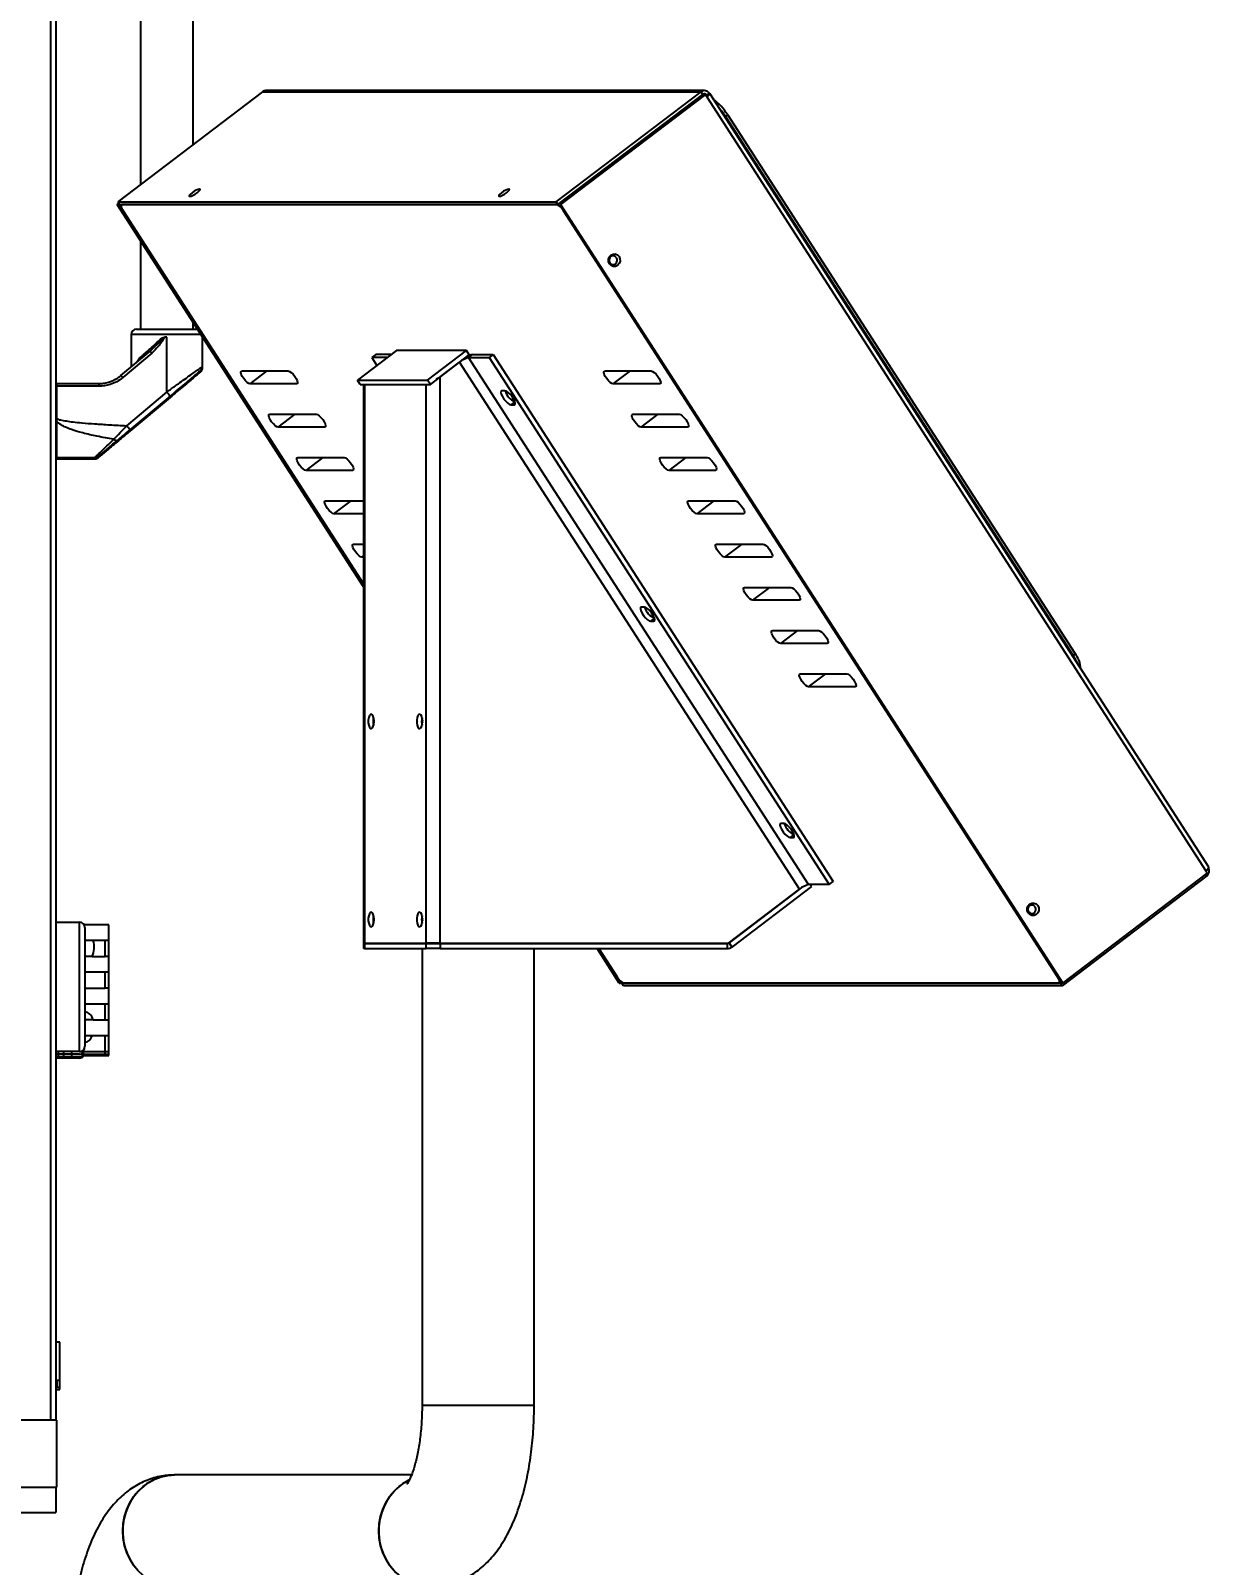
# Model space of a CAD drawing. Header units: millimetres. Extents: x 10 to 584, y 10 to 410.
# Drawn here: x 506.38 to 536.11, y 276.44 to 315.18 of the extents above; entities that cross this region are included whole.
import ezdxf

# ---------------------------------------------------------------- set-up
doc = ezdxf.new("R2010")
doc.units = ezdxf.units.MM
doc.layers.add('2', color=1, linetype='Continuous')
doc.styles.add('SLDTEXTSTYLE0', font='TXT', dxfattribs={"width": 0.7})
doc.dimstyles.new('SLDDIMSTYLE1', dxfattribs={"dimtxt": 3.5, "dimasz": 3.5, "dimexe": 0, "dimexo": 0.0625, "dimgap": 0.875, "dimtad": 1, "dimdec": 0, "dimlfac": 15, "dimrnd": 1e-09, "dimzin": 12, "dimdsep": 46, "dimtxsty": 'SLDTEXTSTYLE0', "dimsah": 1, "dimcen": 0.09, "dimadec": 0, "dimazin": 3, "dimtfac": 1, "dimtdec": 0, "dimtofl": 0, "dimtmove": 0, "dimatfit": 3, "dimfxl": 0, "dimfrac": 2, "dimtolj": 1, "dimtzin": 12, "dimarcsym": 0})

# ---------------------------------------------------------------- blocks, each defined once
blk = doc.blocks.new('_D_2')
at = {"layer": '2', "color": 1}
for p, q in [((466.283, 275.512), (466.283, 204.494)), ((511.03, 251.412), (511.03, 204.494)), ((466.283, 205.494), (511.03, 205.494))]:
    blk.add_line(p, q, dxfattribs=at)
for points in [[(466.283, 205.494), (469.783, 204.956), (469.783, 206.033)], [(511.03, 205.494), (507.53, 206.033), (507.53, 204.956)]]:
    blk.add_solid(points, dxfattribs=at)
at = {"layer": '2', "color": 1, "insert": (484.289, 210.006), "char_height": 3.5, "attachment_point": 1, "style": 'SLDTEXTSTYLE0'}
blk.add_mtext('671', dxfattribs=at)

msp = doc.modelspace()

# ---------------------------------------------------------------- linework, layer by layer
at = {"color": 7, "linetype": 'Continuous', "lineweight": 25}
for p, q in [((506.88289, 345.11165), (506.88289, 280.11165)), ((507.01622, 345.11165), (507.01622, 280.11165)), ((509.14955, 317.64498), (509.14955, 311.29394)), ((510.48289, 312.30795), (510.48289, 317.64498)), ((512.2292, 313.63604), (508.57888, 310.85993)), ((512.2292, 313.63604), (523.29171, 313.63604)), ((523.3762, 313.66498), (512.31369, 313.66498)), ((519.64139, 310.85993), (523.29171, 313.63604)), ((519.68364, 310.7944), (523.33396, 313.57051)), ((523.34356, 313.54593), (519.71838, 310.78894)), ((523.37478, 313.54593), (519.7496, 310.78894)), ((523.33396, 313.57051), (523.29171, 313.63604)), ((523.37478, 313.54593), (523.34356, 313.54593)), ((523.41752, 313.53775), (523.37478, 313.54593)), ((523.41752, 313.53775), (523.43865, 313.50498)), ((523.43654, 313.55087), (523.49688, 313.59675)), ((523.43865, 313.50498), (536.02843, 293.97639)), ((536.10047, 294.06309), (523.51068, 313.59167)), ((523.91858, 313.00043), (523.9574, 313.06161)), ((532.68496, 299.4025), (523.91858, 313.00043)), ((523.9574, 313.06161), (532.72378, 299.46368)), ((522.52543, 312.95562), (522.56735, 312.95562)), ((508.56221, 310.78894), (508.60411, 310.82081)), ((508.56221, 310.78894), (508.59343, 310.78894)), ((514.77978, 301.14459), (508.56221, 310.78894)), ((508.57888, 310.85993), (519.64139, 310.85993)), ((508.57888, 310.85993), (508.62113, 310.7944)), ((508.59343, 310.78894), (508.61438, 310.80487)), ((514.77978, 301.19302), (508.59343, 310.78894)), ((508.62113, 310.7944), (519.68364, 310.7944)), ((508.67682, 310.7944), (508.67072, 310.78976)), ((519.63941, 310.7944), (508.68617, 310.7944)), ((519.64139, 310.85993), (519.68364, 310.7944)), ((519.7496, 310.78894), (519.71838, 310.78894)), ((519.71838, 310.78894), (532.38562, 291.14021)), ((519.7496, 310.78894), (532.41684, 291.14021)), ((508.71374, 310.63057), (514.77978, 301.22127)), ((532.28612, 291.29858), (519.82308, 310.63057)), ((509.14955, 309.87788), (509.14955, 307.64498)), ((509.04955, 307.64498), (509.81622, 307.64498)), ((509.81622, 307.64498), (510.58289, 307.64498)), ((510.48289, 307.64498), (510.48289, 307.80969)), ((510.58917, 307.64484), (510.58289, 307.64498)), ((508.91622, 307.51165), (508.91622, 306.68979)), ((509.74283, 307.44498), (509.76908, 307.44498)), ((509.81622, 307.44498), (509.76908, 307.44498)), ((509.81622, 306.06004), (509.81622, 307.44498)), ((510.71622, 306.70335), (510.71622, 307.44776)), ((508.65786, 306.47301), (509.39298, 307.08984)), ((509.43821, 307.03877), (508.70309, 306.42194)), ((515.6069, 307.10732), (514.62644, 306.36167)), ((515.08515, 307.00284), (514.98459, 306.92637)), ((514.98459, 306.92637), (515.11104, 306.73022)), ((515.36896, 306.92637), (514.98459, 306.92637)), ((515.46952, 307.00284), (515.08515, 307.00284)), ((517.37607, 307.10732), (515.6069, 307.10732)), ((516.39561, 306.36167), (517.37607, 307.10732)), ((516.46602, 306.25245), (517.44648, 306.9981)), ((516.71154, 306.43918), (517.20131, 306.81165)), ((525.77653, 293.51024), (517.20131, 306.81165)), ((517.44648, 306.9981), (517.37607, 307.10732)), ((517.4302, 306.92637), (517.53076, 307.00284)), ((517.4302, 306.92637), (517.95055, 306.92637)), ((526.00542, 293.62495), (517.4302, 306.92637)), ((517.53076, 307.00284), (518.05111, 307.00284)), ((518.05111, 307.00284), (517.95055, 306.92637)), ((517.95055, 306.92637), (526.52577, 293.62495)), ((518.05111, 307.00284), (526.62633, 293.70143)), ((510.71622, 306.67002), (510.71622, 306.70335)), ((511.70927, 306.58942), (512.88004, 306.58942)), ((516.71154, 292.14498), (516.71154, 306.43918)), ((520.86732, 306.58942), (522.03809, 306.58942)), ((507.03622, 306.27024), (508.10078, 306.27024)), ((507.03693, 306.20358), (507.03693, 305.38893)), ((508.10316, 306.20358), (507.03693, 306.20358)), ((508.80544, 305.2079), (509.81722, 306.05689)), ((513.09128, 306.26176), (511.9205, 306.26176)), ((514.62644, 306.36167), (516.39561, 306.36167)), ((514.69685, 306.25245), (514.62644, 306.36167)), ((514.69685, 306.25245), (516.46602, 306.25245)), ((514.77978, 306.25245), (514.77978, 292.14498)), ((514.80092, 306.25245), (514.80092, 292.14498)), ((514.80092, 306.25245), (516.36195, 306.25245)), ((516.36195, 292.14498), (516.36195, 306.25245)), ((516.46602, 306.25245), (516.39561, 306.36167)), ((518.34683, 306.08972), (518.26878, 306.08972)), ((522.24933, 306.26176), (521.07856, 306.26176)), ((509.89964, 305.95598), (508.88639, 305.10576)), ((509.89964, 305.92265), (508.88639, 305.07243)), ((518.49762, 305.73475), (518.57567, 305.73475)), ((512.41339, 305.49722), (513.58417, 305.49722)), ((521.57144, 305.49722), (522.74222, 305.49722)), ((513.7954, 305.16956), (512.62463, 305.16956)), ((522.95346, 305.16956), (521.78268, 305.16956)), ((507.03622, 304.40358), (508.00102, 304.40358)), ((507.03622, 304.37024), (508.00102, 304.37024)), ((513.11752, 304.40502), (514.28829, 304.40502)), ((514.49953, 304.07736), (513.32876, 304.07736)), ((522.27557, 304.40502), (523.44635, 304.40502)), ((523.65758, 304.07736), (522.48681, 304.07736)), ((513.82165, 303.31281), (514.77978, 303.31281)), ((522.9797, 303.31281), (524.15047, 303.31281)), ((514.77978, 302.98515), (514.03288, 302.98515)), ((524.36171, 302.98515), (523.19094, 302.98515)), ((514.52577, 302.22061), (514.77978, 302.22061)), ((523.68382, 302.22061), (524.8546, 302.22061)), ((514.77978, 301.89295), (514.73701, 301.89295)), ((525.06584, 301.89295), (523.89506, 301.89295)), ((524.38795, 301.12841), (525.55873, 301.12841)), ((521.86746, 300.6287), (521.78941, 300.6287)), ((525.76996, 300.80075), (524.59919, 300.80075)), ((522.01825, 300.27374), (522.0963, 300.27374)), ((525.09208, 300.03621), (526.26285, 300.03621)), ((526.47409, 299.70854), (525.30332, 299.70854)), ((532.72378, 299.46368), (532.68496, 299.4025)), ((532.8717, 299.07138), (532.87242, 299.08064)), ((525.7962, 298.944), (526.96698, 298.944)), ((527.17822, 298.61634), (526.00744, 298.61634)), ((525.3881, 295.16769), (525.31004, 295.16769)), ((525.53888, 294.81272), (525.61694, 294.81272)), ((526.52577, 293.62495), (526.00542, 293.62495)), ((526.07916, 293.57762), (526.04864, 293.62495)), ((526.52577, 293.62495), (526.62633, 293.70143)), ((536.05049, 293.84533), (532.40017, 291.06922)), ((532.41684, 291.14021), (536.04202, 293.8972)), ((536.02843, 293.97639), (536.04956, 293.94363)), ((536.04202, 293.8972), (536.04956, 293.94363)), ((523.98136, 292.14498), (525.77653, 293.51024)), ((525.77653, 293.51024), (523.998, 292.15764)), ((526.07916, 293.57762), (524.06842, 292.04842)), ((507.01622, 292.67832), (507.61622, 292.67832)), ((507.61622, 289.41165), (507.61622, 292.67832)), ((508.34955, 292.61165), (507.73169, 292.61165)), ((507.74955, 292.54498), (507.74955, 289.54498)), ((508.34955, 292.21165), (508.34955, 292.61165)), ((507.96015, 292.21165), (507.74955, 292.21165)), ((508.26105, 292.21165), (507.96015, 292.21165)), ((508.34955, 292.21165), (508.26105, 292.21165)), ((508.26105, 291.81165), (508.26105, 292.21165)), ((508.34955, 291.81165), (508.34955, 292.21165)), ((514.80092, 292.14498), (514.77978, 292.14498)), ((514.77978, 292.14318), (514.77978, 292.00984)), ((514.77978, 292.14318), (514.80092, 292.14318)), ((514.80092, 292.14498), (516.36195, 292.14498)), ((514.80092, 292.14318), (514.80092, 292.00984)), ((514.80092, 292.14318), (516.36195, 292.14318)), ((516.25504, 292.14498), (516.25504, 292.14318)), ((516.71154, 292.14498), (516.36195, 292.14498)), ((516.36195, 292.00984), (516.36195, 292.14318)), ((516.36195, 292.14318), (516.71154, 292.14318)), ((516.71154, 292.14498), (523.98136, 292.14498)), ((516.71154, 292.14318), (516.71154, 292.00984)), ((516.71154, 292.14318), (523.95576, 292.14318)), ((519.0817, 292.14318), (519.0817, 292.14498)), ((520.58285, 292.14318), (520.58169, 292.14498)), ((520.61407, 292.14318), (520.61291, 292.14498)), ((520.63112, 292.14498), (520.63229, 292.14318)), ((523.95576, 292.14318), (523.95576, 292.00984)), ((523.998, 292.15764), (524.06842, 292.04842)), ((507.93194, 291.81165), (507.74955, 291.81165)), ((507.93194, 291.81165), (508.26105, 291.81165)), ((508.34955, 291.81165), (508.26105, 291.81165)), ((508.34955, 291.41165), (508.34955, 291.81165)), ((514.80092, 292.00984), (514.77978, 292.00984)), ((514.80092, 292.00984), (516.36195, 292.00984)), ((516.25504, 292.00984), (516.25504, 280.47832)), ((516.71154, 292.00984), (516.36195, 292.00984)), ((516.71154, 292.00984), (523.95576, 292.00984)), ((519.0817, 280.47832), (519.0817, 292.00984)), ((521.22945, 291.14021), (520.66881, 292.00984)), ((521.26067, 291.14021), (520.70003, 292.00984)), ((520.71824, 292.00984), (521.17678, 291.29858)), ((508.26105, 291.41165), (507.74955, 291.41165)), ((508.34955, 291.41165), (508.26105, 291.41165)), ((508.26105, 291.01165), (508.26105, 291.41165)), ((508.34955, 291.01165), (508.34955, 291.41165)), ((507.74955, 291.01165), (508.26105, 291.01165)), ((508.34955, 291.01165), (508.26105, 291.01165)), ((508.34955, 290.61165), (508.34955, 291.01165)), ((521.22945, 291.14021), (521.26067, 291.14021)), ((521.29452, 291.16596), (521.26067, 291.14021)), ((521.29541, 291.13475), (521.31647, 291.15077)), ((532.35792, 291.13475), (521.29541, 291.13475)), ((521.33766, 291.06922), (521.29541, 291.13475)), ((532.40017, 291.06922), (521.33766, 291.06922)), ((521.36045, 291.13475), (532.31369, 291.13475)), ((532.32914, 291.13939), (532.3674, 291.16848)), ((532.37887, 291.15069), (532.35792, 291.13475)), ((532.40017, 291.06922), (532.35792, 291.13475)), ((532.41684, 291.14021), (532.38562, 291.14021)), ((508.26105, 290.61165), (507.74955, 290.61165)), ((508.34955, 290.61165), (508.26105, 290.61165)), ((508.26105, 290.21165), (508.26105, 290.61165)), ((508.34955, 290.21165), (508.34955, 290.61165)), ((507.96015, 290.21165), (507.74955, 290.21165)), ((507.96015, 290.21165), (508.26105, 290.21165)), ((508.26105, 290.21165), (508.34955, 290.21165)), ((508.34955, 289.81165), (508.34955, 290.21165)), ((507.9357, 289.81165), (507.74955, 289.81165)), ((508.26105, 289.81165), (507.9357, 289.81165)), ((508.34955, 289.81165), (508.26105, 289.81165)), ((508.26105, 289.41165), (508.26105, 289.81165)), ((508.34955, 289.41165), (508.34955, 289.81165)), ((507.61622, 289.41165), (507.01622, 289.41165)), ((507.08289, 289.34498), (507.01622, 289.34498)), ((507.08289, 289.34498), (507.08289, 289.41165)), ((507.2176, 289.34498), (507.08289, 289.34498)), ((507.08289, 289.27832), (507.08289, 289.34498)), ((507.2176, 289.34498), (507.2176, 289.41165)), ((507.41622, 289.34498), (507.2176, 289.34498)), ((507.2176, 289.27832), (507.2176, 289.34498)), ((507.41622, 289.34498), (507.41622, 289.41165)), ((507.61622, 289.34498), (507.41622, 289.34498)), ((507.41622, 289.27832), (507.41622, 289.34498)), ((507.61622, 289.41165), (508.26105, 289.41165)), ((507.61622, 289.34498), (508.26105, 289.34498)), ((508.26105, 289.41165), (508.34955, 289.41165)), ((508.26105, 289.34498), (508.26105, 289.41165)), ((508.26105, 289.31165), (508.26105, 289.34498)), ((508.26105, 289.34498), (508.34955, 289.34498)), ((508.34955, 289.34498), (508.34955, 289.41165)), ((508.34955, 289.31165), (508.34955, 289.34498)), ((507.08289, 289.27832), (507.01622, 289.27832)), ((507.08289, 289.24498), (507.01622, 289.24498)), ((507.2176, 289.27832), (507.08289, 289.27832)), ((507.08289, 289.24498), (507.08289, 289.27832)), ((507.2176, 289.24498), (507.08289, 289.24498)), ((507.41622, 289.27832), (507.2176, 289.27832)), ((507.2176, 289.24498), (507.2176, 289.27832)), ((507.41622, 289.24498), (507.2176, 289.24498)), ((507.61622, 289.27832), (507.41622, 289.27832)), ((507.41622, 289.24498), (507.41622, 289.27832)), ((507.61622, 289.24498), (507.41622, 289.24498)), ((507.70441, 289.31165), (508.26105, 289.31165)), ((508.26105, 289.31165), (508.34955, 289.31165)), ((507.11622, 282.07832), (507.01622, 282.07832)), ((507.11622, 281.10857), (507.11622, 282.07832)), ((507.01622, 280.87832), (507.11622, 280.87832)), ((507.11622, 281.10857), (507.04955, 281.10857)), ((507.04955, 280.94033), (507.04955, 281.10857)), ((507.04955, 280.94033), (507.11622, 280.94033)), ((507.11622, 280.94033), (507.11622, 281.10857)), ((507.11622, 280.87832), (507.11622, 280.94033)), ((519.0817, 280.47832), (516.25504, 280.47832)), ((516.36007, 280.47832), (516.25504, 280.47832)), ((519.0817, 280.47832), (516.36007, 280.47832)), ((507.04289, 280.11165), (505.34955, 280.11165)), ((507.04289, 278.41832), (507.04289, 280.11165)), ((510.01416, 278.72498), (509.98578, 278.72355)), ((515.98947, 278.72498), (510.01416, 278.72498)), ((505.34955, 278.41832), (507.04289, 278.41832)), ((507.01622, 278.41832), (507.01622, 277.77832)), ((505.68289, 277.77832), (507.01622, 277.77832))]:
    msp.add_line(p, q, dxfattribs=at)
at = {"color": 59, "linetype": 'Continuous', "lineweight": 25}
for p, q in [((523.30812, 313.55087), (523.43654, 313.55087)), ((523.43654, 313.55087), (523.44291, 313.54099)), ((523.90064, 312.98679), (523.91858, 313.00043)), ((521.16488, 311.9209), (521.2068, 311.9209)), ((521.33407, 312.01769), (521.29215, 312.01769)), ((509.81622, 307.51165), (508.91622, 307.51165)), ((510.67503, 307.51165), (509.81622, 307.51165)), ((509.12817, 306.87857), (509.1026, 306.84619)), ((511.9205, 306.26176), (512.35135, 306.58942)), ((521.07856, 306.26176), (521.5094, 306.58942)), ((513.09128, 306.26176), (513.11532, 306.28005)), ((522.24933, 306.26176), (522.27337, 306.28005)), ((518.59633, 305.80982), (518.49762, 305.73475)), ((518.60172, 305.75456), (518.57567, 305.73475)), ((507.03622, 305.32097), (507.03622, 304.40358)), ((512.62463, 305.16956), (513.05547, 305.49722)), ((521.78268, 305.16956), (522.21353, 305.49722)), ((513.7954, 305.16956), (513.81945, 305.18784)), ((522.95346, 305.16956), (522.9775, 305.18784)), ((507.03622, 304.40358), (507.03622, 304.37024)), ((513.32876, 304.07736), (513.7596, 304.40502)), ((514.49953, 304.07736), (514.52358, 304.09564)), ((522.48681, 304.07736), (522.91765, 304.40502)), ((523.65758, 304.07736), (523.68163, 304.09564)), ((514.03288, 302.98515), (514.46373, 303.31281)), ((523.19094, 302.98515), (523.62178, 303.31281)), ((524.36171, 302.98515), (524.38575, 303.00344)), ((523.89506, 301.89295), (524.32591, 302.22061)), ((514.73701, 301.89295), (514.77978, 301.92547)), ((525.06584, 301.89295), (525.08988, 301.91124)), ((524.59919, 300.80075), (525.03003, 301.12841)), ((525.76996, 300.80075), (525.79401, 300.81903)), ((522.11696, 300.34881), (522.01825, 300.27374)), ((522.12235, 300.29355), (522.0963, 300.27374)), ((525.30332, 299.70854), (525.73416, 300.03621)), ((526.47409, 299.70854), (526.49813, 299.72683)), ((532.68496, 299.4025), (532.66702, 299.38886)), ((526.00744, 298.61634), (526.43829, 298.944)), ((527.17822, 298.61634), (527.20226, 298.63463)), ((525.6376, 294.8878), (525.53888, 294.81272)), ((525.64298, 294.83253), (525.61694, 294.81272)), ((536.02526, 293.88446), (536.05049, 293.84533))]:
    msp.add_line(p, q, dxfattribs=at)
at = {"color": 7, "linetype": 'Continuous', "lineweight": 25, "flags": 128}
for points in [[(523.43654, 313.55087), (523.44147, 313.54998), (523.4439, 313.54737), (523.44372, 313.54313), (523.44094, 313.53743), (523.43568, 313.53047), (523.42814, 313.52254), (523.42764, 313.52206)], [(523.49688, 313.59675), (523.50674, 313.59499), (523.51159, 313.58977), (523.51123, 313.58129), (523.50569, 313.56987), (523.49516, 313.55597), (523.48007, 313.5401), (523.46099, 313.52288), (523.43865, 313.50498)], [(510.64032, 311.18114), (510.60723, 311.17415), (510.56082, 311.15426), (510.50813, 311.12448), (510.4572, 311.08936), (510.41578, 311.05424), (510.39016, 311.02447), (510.38426, 311.00458), (510.39897, 310.99759), (510.43205, 311.00458), (510.47847, 311.02447), (510.53115, 311.05424), (510.58208, 311.08936), (510.62351, 311.12448), (510.64912, 311.15426), (510.65503, 311.17415), (510.64032, 311.18114)], [(518.44547, 311.18114), (518.41239, 311.17415), (518.36598, 311.15426), (518.31329, 311.12448), (518.26236, 311.08936), (518.22093, 311.05424), (518.19532, 311.02447), (518.18942, 311.00458), (518.20413, 310.99759), (518.23721, 311.00458), (518.28363, 311.02447), (518.33631, 311.05424), (518.38724, 311.08936), (518.42867, 311.12448), (518.45428, 311.15426), (518.46018, 311.17415), (518.44547, 311.18114)], [(520.27474, 311.24394), (520.28068, 311.24079), (520.2981, 311.22983)], [(508.68617, 310.7944), (508.67297, 310.79125), (508.66434, 310.78193), (508.66061, 310.76679), (508.66192, 310.74642), (508.66821, 310.72159), (508.67926, 310.69327), (508.69463, 310.66253), (508.71374, 310.63057)], [(520.98328, 309.29376), (520.96013, 309.3509), (520.95888, 309.41331), (520.97971, 309.4715), (521.01945, 309.51659), (521.07207, 309.54174), (521.12953, 309.5431), (521.1831, 309.52047), (521.22462, 309.4773), (521.24777, 309.42016), (521.24902, 309.35774), (521.22819, 309.29956), (521.18845, 309.25446), (521.13583, 309.22932), (521.07837, 309.22796), (521.0248, 309.25059), (520.98328, 309.29376)], [(521.15829, 309.44862), (521.12975, 309.4783), (521.09292, 309.49386), (521.05341, 309.49292), (521.01724, 309.47564), (520.98991, 309.44463), (520.97559, 309.40463), (520.97645, 309.36172), (520.99237, 309.32244), (521.02091, 309.29276), (521.05774, 309.2772), (521.09725, 309.27814), (521.13342, 309.29542), (521.16075, 309.32643), (521.17507, 309.36643), (521.17421, 309.40934), (521.15829, 309.44862)], [(511.9205, 306.26176), (511.88744, 306.27164), (511.84562, 306.30009), (511.8001, 306.34368), (511.75636, 306.39714), (511.71968, 306.45404), (511.69448, 306.50751), (511.68381, 306.55109), (511.68894, 306.57954), (511.70927, 306.58942)], [(512.88004, 306.58942), (512.9131, 306.57954), (512.95492, 306.55109), (513.00044, 306.50751), (513.04418, 306.45404), (513.08087, 306.39714), (513.10606, 306.34368), (513.11674, 306.30009), (513.1116, 306.27164), (513.09128, 306.26176)], [(521.07856, 306.26176), (521.04549, 306.27164), (521.00368, 306.30009), (520.95815, 306.34368), (520.91441, 306.39714), (520.87773, 306.45404), (520.85253, 306.50751), (520.84186, 306.55109), (520.84699, 306.57954), (520.86732, 306.58942)], [(522.03809, 306.58942), (522.07116, 306.57954), (522.11297, 306.55109), (522.1585, 306.50751), (522.20224, 306.45404), (522.23892, 306.39714), (522.26411, 306.34368), (522.27479, 306.30009), (522.26966, 306.27164), (522.24933, 306.26176)], [(518.26878, 306.08972), (518.24676, 306.07901), (518.24119, 306.04819), (518.25276, 306.00097), (518.28006, 305.94305), (518.31979, 305.88141), (518.36718, 305.82349), (518.4165, 305.77627), (518.4618, 305.74545), (518.49762, 305.73475)], [(518.57567, 305.73475), (518.59769, 305.74545), (518.60325, 305.77627), (518.59169, 305.82349), (518.56439, 305.88141), (518.52465, 305.94305), (518.47727, 306.00097), (518.42795, 306.04819), (518.38265, 306.07901), (518.34683, 306.08972)], [(507.03684, 305.38225), (507.03724, 305.38281), (507.03763, 305.38338), (507.03803, 305.38394), (507.03843, 305.3845), (507.03882, 305.38506), (507.03922, 305.38562), (507.03962, 305.38619), (507.04001, 305.38675)], [(507.03693, 305.38893), (507.03866, 305.38771), (507.04001, 305.38675)], [(512.62463, 305.16956), (512.59157, 305.17944), (512.54975, 305.20789), (512.50423, 305.25147), (512.46049, 305.30494), (512.42381, 305.36184), (512.39861, 305.4153), (512.38793, 305.45889), (512.39307, 305.48734), (512.41339, 305.49722)], [(513.58417, 305.49722), (513.61723, 305.48734), (513.65905, 305.45889), (513.70457, 305.4153), (513.74831, 305.36184), (513.78499, 305.30494), (513.81019, 305.25147), (513.82086, 305.20789), (513.81573, 305.17944), (513.7954, 305.16956)], [(521.78268, 305.16956), (521.74962, 305.17944), (521.7078, 305.20789), (521.66228, 305.25147), (521.61854, 305.30494), (521.58186, 305.36184), (521.55666, 305.4153), (521.54598, 305.45889), (521.55112, 305.48734), (521.57144, 305.49722)], [(522.74222, 305.49722), (522.77528, 305.48734), (522.8171, 305.45889), (522.86262, 305.4153), (522.90636, 305.36184), (522.94304, 305.30494), (522.96824, 305.25147), (522.97892, 305.20789), (522.97378, 305.17944), (522.95346, 305.16956)], [(513.32876, 304.07736), (513.29569, 304.08724), (513.25388, 304.11568), (513.20835, 304.15927), (513.16461, 304.21274), (513.12793, 304.26963), (513.10273, 304.3231), (513.09206, 304.36669), (513.09719, 304.39514), (513.11752, 304.40502)], [(514.28829, 304.40502), (514.32136, 304.39514), (514.36317, 304.36669), (514.4087, 304.3231), (514.45244, 304.26963), (514.48912, 304.21274), (514.51432, 304.15927), (514.52499, 304.11568), (514.51986, 304.08724), (514.49953, 304.07736)], [(522.48681, 304.07736), (522.45374, 304.08724), (522.41193, 304.11568), (522.36641, 304.15927), (522.32267, 304.21274), (522.28598, 304.26963), (522.26079, 304.3231), (522.25011, 304.36669), (522.25525, 304.39514), (522.27557, 304.40502)], [(523.44635, 304.40502), (523.47941, 304.39514), (523.52123, 304.36669), (523.56675, 304.3231), (523.61049, 304.26963), (523.64717, 304.21274), (523.67237, 304.15927), (523.68304, 304.11568), (523.67791, 304.08724), (523.65758, 304.07736)], [(514.03288, 302.98515), (513.99982, 302.99503), (513.958, 303.02348), (513.91248, 303.06707), (513.86874, 303.12053), (513.83206, 303.17743), (513.80686, 303.2309), (513.79619, 303.27448), (513.80132, 303.30293), (513.82165, 303.31281)], [(523.19094, 302.98515), (523.15787, 302.99503), (523.11606, 303.02348), (523.07053, 303.06707), (523.02679, 303.12053), (522.99011, 303.17743), (522.96491, 303.2309), (522.95424, 303.27448), (522.95937, 303.30293), (522.9797, 303.31281)], [(524.15047, 303.31281), (524.18354, 303.30293), (524.22535, 303.27448), (524.27088, 303.2309), (524.31462, 303.17743), (524.3513, 303.12053), (524.37649, 303.06707), (524.38717, 303.02348), (524.38204, 302.99503), (524.36171, 302.98515)], [(514.73701, 301.89295), (514.70395, 301.90283), (514.66213, 301.93128), (514.61661, 301.97486), (514.57287, 302.02833), (514.53619, 302.08523), (514.51099, 302.1387), (514.50031, 302.18228), (514.50545, 302.21073), (514.52577, 302.22061)], [(523.89506, 301.89295), (523.862, 301.90283), (523.82018, 301.93128), (523.77466, 301.97486), (523.73092, 302.02833), (523.69424, 302.08523), (523.66904, 302.1387), (523.65836, 302.18228), (523.6635, 302.21073), (523.68382, 302.22061)], [(524.8546, 302.22061), (524.88766, 302.21073), (524.92948, 302.18228), (524.975, 302.1387), (525.01874, 302.08523), (525.05542, 302.02833), (525.08062, 301.97486), (525.0913, 301.93128), (525.08616, 301.90283), (525.06584, 301.89295)], [(524.59919, 300.80075), (524.56612, 300.81063), (524.52431, 300.83908), (524.47879, 300.88266), (524.43505, 300.93613), (524.39836, 300.99303), (524.37317, 301.04649), (524.36249, 301.09008), (524.36763, 301.11853), (524.38795, 301.12841)], [(525.55873, 301.12841), (525.59179, 301.11853), (525.63361, 301.09008), (525.67913, 301.04649), (525.72287, 300.99303), (525.75955, 300.93613), (525.78475, 300.88266), (525.79542, 300.83908), (525.79029, 300.81063), (525.76996, 300.80075)], [(521.78941, 300.6287), (521.76739, 300.618), (521.76183, 300.58718), (521.77339, 300.53996), (521.80069, 300.48204), (521.84043, 300.4204), (521.88781, 300.36248), (521.93713, 300.31526), (521.98243, 300.28444), (522.01825, 300.27374)], [(522.0963, 300.27374), (522.11832, 300.28444), (522.12388, 300.31526), (522.11232, 300.36248), (522.08502, 300.4204), (522.04528, 300.48204), (521.9979, 300.53996), (521.94858, 300.58718), (521.90328, 300.618), (521.86746, 300.6287)], [(525.30332, 299.70854), (525.27025, 299.71842), (525.22844, 299.74687), (525.18291, 299.79046), (525.13917, 299.84393), (525.10249, 299.90082), (525.07729, 299.95429), (525.06662, 299.99788), (525.07175, 300.02632), (525.09208, 300.03621)], [(526.26285, 300.03621), (526.29592, 300.02632), (526.33773, 299.99788), (526.38326, 299.95429), (526.427, 299.90082), (526.46368, 299.84393), (526.48888, 299.79046), (526.49955, 299.74687), (526.49442, 299.71842), (526.47409, 299.70854)], [(526.00744, 298.61634), (525.97438, 298.62622), (525.93256, 298.65467), (525.88704, 298.69826), (525.8433, 298.75172), (525.80662, 298.80862), (525.78142, 298.86209), (525.77074, 298.90567), (525.77588, 298.93412), (525.7962, 298.944)], [(526.96698, 298.944), (527.00004, 298.93412), (527.04186, 298.90567), (527.08738, 298.86209), (527.13112, 298.80862), (527.1678, 298.75172), (527.193, 298.69826), (527.20368, 298.65467), (527.19854, 298.62622), (527.17822, 298.61634)], [(515.04158, 297.74498), (515.03675, 297.81121), (515.02291, 297.86849), (515.00192, 297.9091), (514.97663, 297.92753), (514.95045, 297.92132), (514.92692, 297.89129), (514.9092, 297.8415), (514.8997, 297.77867), (514.8997, 297.7113), (514.9092, 297.64847), (514.92692, 297.59868), (514.95045, 297.56865), (514.97663, 297.56243), (515.00192, 297.58087), (515.02291, 297.62147), (515.03675, 297.67876), (515.04158, 297.74498)], [(516.26439, 297.74498), (516.25956, 297.81121), (516.24571, 297.86849), (516.22473, 297.9091), (516.19944, 297.92753), (516.17326, 297.92132), (516.14972, 297.89129), (516.13201, 297.8415), (516.12251, 297.77867), (516.12251, 297.7113), (516.13201, 297.64847), (516.14972, 297.59868), (516.17326, 297.56865), (516.19944, 297.56243), (516.22473, 297.58087), (516.24571, 297.62147), (516.25956, 297.67876), (516.26439, 297.74498)], [(515.0401, 297.78203), (515.03816, 297.74498), (515.0401, 297.70794)], [(516.26291, 297.78203), (516.26097, 297.74498), (516.26291, 297.70794)], [(525.31004, 295.16769), (525.28802, 295.15699), (525.28246, 295.12617), (525.29403, 295.07895), (525.32132, 295.02103), (525.36106, 294.95939), (525.40845, 294.90146), (525.45776, 294.85425), (525.50306, 294.82343), (525.53888, 294.81272)], [(525.61694, 294.81272), (525.63896, 294.82343), (525.64452, 294.85425), (525.63295, 294.90146), (525.60566, 294.95939), (525.56592, 295.02103), (525.51853, 295.07895), (525.46922, 295.12617), (525.42392, 295.15699), (525.3881, 295.16769)], [(536.02843, 293.97639), (536.05077, 293.9943), (536.06986, 294.01151), (536.08495, 294.02738), (536.09547, 294.04129), (536.10102, 294.0527), (536.10137, 294.06118), (536.10047, 294.06309)], [(515.04158, 292.74498), (515.03675, 292.81121), (515.02291, 292.86849), (515.00192, 292.9091), (514.97663, 292.92753), (514.95045, 292.92132), (514.92692, 292.89129), (514.9092, 292.8415), (514.8997, 292.77867), (514.8997, 292.7113), (514.9092, 292.64847), (514.92692, 292.59868), (514.95045, 292.56865), (514.97663, 292.56243), (515.00192, 292.58087), (515.02291, 292.62147), (515.03675, 292.67876), (515.04158, 292.74498)], [(516.26439, 292.74498), (516.25956, 292.81121), (516.24571, 292.86849), (516.22473, 292.9091), (516.19944, 292.92753), (516.17326, 292.92132), (516.14972, 292.89129), (516.13201, 292.8415), (516.12251, 292.77867), (516.12251, 292.7113), (516.13201, 292.64847), (516.14972, 292.59868), (516.17326, 292.56865), (516.19944, 292.56243), (516.22473, 292.58087), (516.24571, 292.62147), (516.25956, 292.67876), (516.26439, 292.74498)], [(531.54518, 292.91072), (531.52203, 292.96786), (531.52078, 293.03027), (531.54161, 293.08846), (531.58136, 293.13355), (531.63397, 293.15869), (531.69143, 293.16006), (531.745, 293.13743), (531.78652, 293.09426), (531.80967, 293.03712), (531.81093, 292.9747), (531.79009, 292.91652), (531.75035, 292.87142), (531.69773, 292.84628), (531.64027, 292.84492), (531.5867, 292.86754), (531.54518, 292.91072)], [(531.72019, 293.06558), (531.69165, 293.09526), (531.65482, 293.11082), (531.61531, 293.10988), (531.57914, 293.09259), (531.55181, 293.06159), (531.53749, 293.02159), (531.53835, 292.97868), (531.55427, 292.93939), (531.58282, 292.90971), (531.61964, 292.89416), (531.65915, 292.89509), (531.69532, 292.91238), (531.72265, 292.94338), (531.73697, 292.98339), (531.73611, 293.0263), (531.72019, 293.06558)], [(515.0401, 292.78203), (515.03816, 292.74498), (515.0401, 292.70794)], [(516.26291, 292.78203), (516.26097, 292.74498), (516.26291, 292.70794)], [(532.31369, 291.13475), (532.32689, 291.1379), (532.33552, 291.14722), (532.33925, 291.16236), (532.33795, 291.18274), (532.33165, 291.20756), (532.3206, 291.23589), (532.30523, 291.26662), (532.28612, 291.29858)], [(508.70586, 277.31165), (508.71705, 277.49613), (508.75044, 277.67745), (508.80545, 277.85251), (508.88114, 278.01832), (508.97622, 278.17203), (509.08905, 278.31103), (509.21772, 278.43292), (509.36001, 278.53563), (509.5135, 278.6174), (509.67555, 278.67683), (509.84339, 278.71289), (510.01362, 278.72498)], [(510.01416, 278.72498), (509.94718, 278.72313), (509.77721, 278.70161), (509.61129, 278.65631), (509.45227, 278.588), (509.30286, 278.49785), (509.16562, 278.3874), (509.0429, 278.25855), (508.9368, 278.1135), (508.84913, 277.95473), (508.7814, 277.78495), (508.73476, 277.60707), (508.71001, 277.42415), (508.70758, 277.23929), (508.7275, 277.05568), (508.76943, 276.87644), (508.83267, 276.70465), (508.91612, 276.54325), (509.01835, 276.39499)], [(516.47097, 275.89832), (516.47043, 275.89832), (516.29966, 275.91041), (516.13182, 275.94648), (515.96976, 276.0059), (515.81628, 276.08767), (515.67399, 276.19038), (515.54532, 276.31227), (515.43248, 276.45127), (515.33741, 276.60498), (515.26172, 276.77079), (515.20671, 276.94585), (515.17332, 277.12717), (515.16213, 277.31165), (515.17332, 277.49613), (515.20671, 277.67745), (515.26172, 277.85251), (515.33741, 278.01832), (515.43248, 278.17203), (515.54532, 278.31103), (515.67399, 278.43292), (515.81628, 278.53563), (515.92564, 278.59662)], [(515.93578, 278.60158), (515.90854, 278.588), (515.75913, 278.49785), (515.62189, 278.3874), (515.49917, 278.25855), (515.39307, 278.1135), (515.3054, 277.95473), (515.23767, 277.78495), (515.19103, 277.60707), (515.16628, 277.42415), (515.16384, 277.23929), (515.18377, 277.05568), (515.2257, 276.87644), (515.28894, 276.70465), (515.37238, 276.54325), (515.47462, 276.39499), (515.5939, 276.26242), (515.72817, 276.1478), (515.87514, 276.05309), (516.0323, 275.97992), (516.19696, 275.92954), (516.36629, 275.9028), (516.47043, 275.89832)], [(510.01767, 275.89832), (510.01416, 275.89832), (509.84339, 275.91041), (509.67555, 275.94648), (509.5135, 276.0059), (509.36001, 276.08767), (509.21772, 276.19038), (509.08905, 276.31227), (508.97622, 276.45127), (508.88114, 276.60498), (508.80545, 276.77079), (508.75044, 276.94585), (508.71705, 277.12717), (508.70586, 277.31165)]]:
    msp.add_lwpolyline(points, dxfattribs=at)
at = {"color": 7, "linetype": 'Continuous', "lineweight": 25}
for centre, radius, start, end in [((512.31409, 313.526), 0.13898, 90.162056, 127.645832), ((523.37663, 313.52417), 0.14046, 31.116416, 127.200373), ((523.37642, 313.51457), 0.07023, 31.116416, 127.200373), ((522.74526, 312.31463), 1.42382, 31.643418, 53.121135), ((522.19193, 311.88522), 2.05548, 32.857392, 41.287959), ((519.51914, 310.47469), 0.34158, 27.151314, 69.384067), ((509.04955, 307.51165), 0.13333, 90, 180), ((517.55154, 306.39854), 0.54159, 102.9468, 130.291274), ((517.57747, 306.61162), 0.39401, 96.808491, 116.376063), ((510.58289, 306.70335), 0.13333, 310, 0), ((510.58289, 306.67002), 0.13333, 310, 0), ((518.76558, 306.21026), 0.43356, 196.151076, 246.9567), ((507.91896, 304.42222), 1.18455, 35.243629, 41.550558), ((507.03622, 304.42358), 0.02, 180, 270), ((507.03622, 304.39024), 0.02, 180, 270), ((508.00102, 304.53691), 0.13333, 270, 310), ((508.00102, 304.50358), 0.13333, 270, 310), ((522.28621, 300.74924), 0.43356, 196.15108, 246.956696), ((532.1794, 299.03206), 0.69473, 4.009452, 38.409626), ((531.45472, 298.59087), 1.47385, 22.774577, 33.414281), ((515.45934, 297.74498), 0.43817, 167.585336, 192.414664), ((516.68214, 297.74498), 0.43817, 167.585336, 192.414664), ((525.80685, 295.28823), 0.43356, 196.15108, 246.956696), ((535.94518, 293.97671), 0.16837, 308.713021, 24.46545), ((526.12677, 293.09713), 0.54159, 102.9468, 130.291274), ((535.95292, 293.97639), 0.08673, 349.845573, 5.570629), ((515.45934, 292.74498), 0.43817, 167.585336, 192.414664), ((516.68214, 292.74498), 0.43817, 167.585336, 192.414664), ((507.61622, 292.54498), 0.13333, 0, 90), ((522.18657, 292.21125), 0.06807, 270.011471, 283.235512), ((523.95547, 292.21291), 0.06974, 270.230367, 307.577521), ((523.95501, 292.19581), 0.18597, 270.230367, 307.577521), ((521.48073, 291.45446), 0.34158, 207.151314, 249.384067), ((507.61622, 289.54498), 0.13333, 270, 0), ((507.61622, 289.47832), 0.13333, 270, 330), ((507.61622, 289.41165), 0.13333, 270, 330), ((507.61622, 289.37832), 0.13333, 270, 330)]:
    msp.add_arc(centre, radius, start, end, dxfattribs=at)
at = {"color": 59, "linetype": 'Continuous', "lineweight": 25}
msp.add_arc((508.76507, 305.00192), 0.14032, 30.165013, 39.74121, dxfattribs=at)
at = {"color": 7, "linetype": 'Continuous', "lineweight": 25}
for centre, major_axis, start_param, end_param in [((507.74955, 292.04498), (0, 0.36667), 4.02261398, 5.18425082), ((507.74955, 290.04498), (0, 0.36667), 5.18425082, 6.28318531), ((507.74955, 289.97832), (0, 0.33333), 3.14159265, 4.1887902)]:
    msp.add_ellipse(centre, major_axis=major_axis, ratio=0.64483216, start_param=start_param, end_param=end_param, dxfattribs=at)
for points, knots in [([(509.12817, 306.91191), (509.15352, 306.93475), (509.20549, 306.98159), (509.295, 307.06226), (509.39229, 307.14994), (509.49584, 307.24327), (509.60494, 307.34161), (509.68042, 307.40963), (509.71966, 307.44498)], [0, 0, 0, 0, 0.15172153, 0.31114077, 0.48088181, 0.6479741, 0.817024, 1, 1, 1, 1]), ([(509.39298, 307.08984), (509.45267, 307.14486), (509.57427, 307.25693), (509.68597, 307.38154), (509.74283, 307.44498)], [0, 0, 0, 0, 0.49091173, 1, 1, 1, 1]), ([(509.76908, 307.44498), (509.71484, 307.36278), (509.61808, 307.21614), (509.49311, 307.09291), (509.43821, 307.03877)], [0, 0, 0, 0, 0.56064178, 1, 1, 1, 1]), ([(508.10078, 306.27024), (508.13224, 306.27122), (508.191, 306.27305), (508.27197, 306.28628), (508.33938, 306.3029), (508.42959, 306.33257), (508.53937, 306.3829), (508.61972, 306.444), (508.65786, 306.47301)], [0, 0, 0, 0, 0.15605971, 0.29146277, 0.40620218, 0.50027202, 0.76273135, 1, 1, 1, 1]), ([(508.70309, 306.42194), (508.65461, 306.38587), (508.5569, 306.31319), (508.35523, 306.22602), (508.19849, 306.21207), (508.10316, 306.20358)], [0, 0, 0, 0, 0.27844283, 0.56114742, 1, 1, 1, 1]), ([(509.81622, 306.06004), (509.8432, 306.07933), (509.89799, 306.11849), (509.98276, 306.17909), (510.06652, 306.23893), (510.17803, 306.31867), (510.3105, 306.41334), (510.45431, 306.51614), (510.5721, 306.60033), (510.65614, 306.66041), (510.70712, 306.69684), (510.71326, 306.70124), (510.71622, 306.70335)], [0, 0, 0, 0, 0.06304936, 0.128039, 0.19918026, 0.2621897, 0.39848692, 0.53288068, 0.66178299, 0.78292052, 0.89553844, 1, 1, 1, 1]), ([(510.66859, 306.60121), (510.66536, 306.5985), (510.65859, 306.59282), (510.60274, 306.54595), (510.51189, 306.46973), (510.3854, 306.36359), (510.23314, 306.23583), (510.06748, 306.09682), (509.95474, 306.00222), (509.89964, 305.95598)], [0, 0, 0, 0, 0.11352191, 0.23801144, 0.37463918, 0.52216133, 0.68373569, 0.84544547, 1, 1, 1, 1]), ([(510.66859, 306.56788), (510.66536, 306.56517), (510.65859, 306.55949), (510.60274, 306.51262), (510.51189, 306.43639), (510.3854, 306.33025), (510.23314, 306.20249), (510.06748, 306.06348), (509.95474, 305.96888), (509.89964, 305.92265)], [0, 0, 0, 0, 0.11352191, 0.23801144, 0.37463918, 0.52216133, 0.68373569, 0.84544547, 1, 1, 1, 1]), ([(516.60744, 306.39159), (516.63499, 306.40381), (516.67087, 306.41971), (516.70388, 306.43551), (516.71154, 306.43918)], [0, 0, 0, 0, 0.768054498, 1, 1, 1, 1]), ([(507.03622, 306.27024), (507.03628, 306.26986), (507.03639, 306.26915), (507.03657, 306.26295), (507.03671, 306.25322), (507.03682, 306.24051), (507.03691, 306.22502), (507.03693, 306.21208), (507.03693, 306.20358)], [0, 0, 0, 0, 0.15511178, 0.29032393, 0.50021302, 0.63056988, 0.75750403, 1, 1, 1, 1]), ([(509.81722, 306.05689), (509.81688, 306.05743), (509.81628, 306.0584), (509.81624, 306.05954), (509.81622, 306.06004)], [0, 0, 0, 0, 0.55769689, 1, 1, 1, 1]), ([(509.89964, 305.95598), (509.89929, 305.95661), (509.89863, 305.95778), (509.89137, 305.96709), (509.87633, 305.98569), (509.84991, 306.01779), (509.82794, 306.04406), (509.81722, 306.05689)], [0, 0, 0, 0, 0.15123643, 0.28529447, 0.50103496, 0.75656283, 1, 1, 1, 1]), ([(509.89964, 305.92265), (509.89926, 305.92331), (509.89854, 305.92455), (509.89265, 305.93216), (509.88499, 305.94158), (509.88094, 305.94657)], [0, 0, 0, 0, 0.34721534, 0.65499176, 1, 1, 1, 1]), ([(507.03684, 305.38225), (507.03672, 305.37204), (507.03648, 305.35158), (507.03631, 305.33118), (507.03622, 305.32097)], [0, 0, 0, 0, 0.4994573, 1, 1, 1, 1]), ([(508.47702, 304.86443), (508.33605, 304.88924), (508.07487, 304.9352), (507.71914, 305.0164), (507.45526, 305.09311), (507.27231, 305.16302), (507.16222, 305.21824), (507.08445, 305.26871), (507.0511, 305.30485), (507.03622, 305.32097)], [0, 0, 0, 0, 0.28090855, 0.52046664, 0.71574878, 0.8197198, 0.90405805, 0.95721249, 1, 1, 1, 1]), ([(507.03693, 305.38893), (507.03692, 305.38768), (507.03688, 305.38545), (507.03685, 305.38323), (507.03684, 305.38225)], [0, 0, 0, 0, 0.56, 1, 1, 1, 1]), ([(507.04001, 305.38675), (507.05164, 305.38082), (507.08154, 305.36556), (507.16121, 305.34675), (507.28629, 305.3242), (507.46616, 305.30187), (507.70548, 305.27793), (508.01282, 305.25373), (508.39048, 305.22929), (508.66124, 305.21533), (508.80544, 305.2079)], [0, 0, 0, 0, 0.02194753, 0.05644733, 0.13711926, 0.23668215, 0.361795, 0.54279434, 0.75649863, 1, 1, 1, 1]), ([(508.00102, 304.40358), (508.00446, 304.4069), (508.01155, 304.41377), (508.06851, 304.46892), (508.16394, 304.56132), (508.30152, 304.69452), (508.41765, 304.80695), (508.47702, 304.86443)], [0, 0, 0, 0, 0.16223533, 0.3351158, 0.52082105, 0.75503888, 1, 1, 1, 1]), ([(508.56272, 304.83418), (508.51219, 304.79177), (508.41335, 304.70884), (508.28449, 304.60071), (508.17822, 304.51154), (508.10193, 304.44752), (508.09164, 304.43889), (508.08673, 304.43477)], [0, 0, 0, 0, 0.21445847, 0.41945294, 0.60999217, 0.81392716, 1, 1, 1, 1]), ([(508.47702, 304.86443), (508.53014, 304.91984), (508.63608, 305.03034), (508.74909, 305.14883), (508.80544, 305.2079)], [0, 0, 0, 0, 0.50141674, 1, 1, 1, 1]), ([(508.88639, 305.10576), (508.82419, 305.05357), (508.7133, 304.96053), (508.60866, 304.87273), (508.56272, 304.83418)], [0, 0, 0, 0, 0.56093425, 1, 1, 1, 1]), ([(508.88639, 305.07243), (508.82419, 305.02024), (508.7133, 304.9272), (508.60866, 304.83939), (508.56272, 304.80084)], [0, 0, 0, 0, 0.56093425, 1, 1, 1, 1]), ([(508.56272, 304.80084), (508.51219, 304.75844), (508.41335, 304.6755), (508.28449, 304.56738), (508.17822, 304.47821), (508.10193, 304.41419), (508.09164, 304.40556), (508.08673, 304.40144)], [0, 0, 0, 0, 0.21445847, 0.41945294, 0.60999217, 0.81392716, 1, 1, 1, 1]), ([(516.25504, 280.47832), (516.25485, 280.4407), (516.25431, 280.33079), (516.2483, 280.14935), (516.23486, 279.93705), (516.21503, 279.73101), (516.18941, 279.53382), (516.15864, 279.34796), (516.12363, 279.17585), (516.0855, 279.01972), (516.04559, 278.88162), (516.00555, 278.76332), (515.96721, 278.6661), (515.93286, 278.591), (515.90423, 278.5375), (515.88588, 278.50755), (515.87678, 278.496), (515.8792, 278.49882), (515.87941, 278.49906)], [0, 0, 0, 0, 0.03901894, 0.11400713, 0.18881345, 0.26321004, 0.3369867, 0.40992187, 0.48178118, 0.55231944, 0.62128836, 0.68845274, 0.75361845, 0.81667422, 0.87764623, 0.93675843, 0.99448454, 1, 1, 1, 1]), ([(516.47043, 275.89832), (516.53312, 275.90015), (516.66138, 275.9039), (516.85241, 275.93454), (517.04094, 275.98369), (517.22248, 276.05154), (517.39638, 276.13662), (517.56234, 276.23832), (517.72043, 276.35629), (517.87103, 276.49076), (518.0147, 276.64262), (518.15196, 276.81337), (518.28296, 277.00474), (518.40709, 277.21775), (518.52288, 277.45161), (518.62836, 277.70292), (518.72216, 277.96703), (518.80386, 278.23973), (518.87393, 278.51868), (518.93306, 278.80264), (518.98186, 279.09086), (519.02078, 279.38266), (519.05018, 279.67735), (519.07011, 279.97417), (519.08023, 280.24159), (519.08128, 280.40974), (519.0817, 280.47832)], [0, 0, 0, 0, 0.032964009, 0.067435552, 0.101746432, 0.13611546, 0.170781074, 0.20601592, 0.242139003, 0.279524433, 0.318598434, 0.359806063, 0.403512885, 0.449804571, 0.498239526, 0.547835499, 0.597295783, 0.646025842, 0.693895039, 0.740970102, 0.787382432, 0.833270794, 0.878762654, 0.92397097, 0.96899634, 1, 1, 1, 1]), ([(509.96698, 278.72261), (509.92006, 278.7211), (509.80759, 278.71748), (509.6322, 278.68859), (509.44364, 278.63966), (509.26211, 278.57175), (509.08821, 278.48669), (508.92225, 278.38498), (508.76416, 278.26701), (508.61356, 278.13254), (508.46989, 277.98068), (508.33263, 277.80993), (508.20163, 277.61856), (508.0775, 277.40555), (507.96171, 277.17169), (507.85623, 276.92038), (507.76243, 276.65627), (507.68073, 276.38357), (507.61066, 276.10462), (507.55153, 275.82066), (507.50273, 275.53244), (507.46381, 275.24065), (507.43441, 274.94595), (507.41448, 274.64913), (507.40436, 274.38171), (507.40331, 274.21356), (507.40289, 274.14498)], [0, 0, 0, 0, 0.02488383, 0.0596434, 0.09424097, 0.12889718, 0.16385244, 0.1993817, 0.23580661, 0.27350442, 0.31290491, 0.35445685, 0.39852887, 0.44520735, 0.49404701, 0.54405739, 0.59393094, 0.64306817, 0.69133734, 0.73880575, 0.78560588, 0.83187767, 0.87774964, 0.9233357, 0.96873729, 1, 1, 1, 1])]:
    msp.add_open_spline(points, degree=3, knots=knots, dxfattribs=at)
at = {"color": 59, "linetype": 'Continuous', "lineweight": 25}
for points, knots in [([(509.12817, 306.91191), (509.1151, 306.8978), (509.09193, 306.8728), (509.07787, 306.83623), (509.07174, 306.82029)], [0, 0, 0, 0, 0.56419592, 1, 1, 1, 1]), ([(508.56272, 304.80084), (508.55828, 304.79868), (508.54939, 304.79436), (508.53484, 304.79589), (508.52523, 304.80081), (508.52382, 304.80153)], [0, 0, 0, 0, 0.46056862, 0.92113725, 1, 1, 1, 1]), ([(508.00102, 304.37024), (508.00314, 304.3723), (508.00632, 304.37538), (508.03403, 304.4022), (508.04329, 304.41116)], [0, 0, 0, 0, 0.66583122, 1, 1, 1, 1])]:
    msp.add_open_spline(points, degree=3, knots=knots, dxfattribs=at)
at = {"color": 7, "linetype": 'Continuous', "lineweight": 25}
for points in [[(509.12817, 306.91191), (509.12963, 306.90674), (509.13255, 306.8964), (509.13209, 306.88203), (509.12828, 306.86949), (509.1228, 306.86372), (509.12006, 306.86084)], [(509.39298, 307.08984), (509.39383, 307.08921), (509.39552, 307.08794), (509.40618, 307.07619), (509.42102, 307.05915), (509.43248, 307.04556), (509.43821, 307.03877)], [(508.65786, 306.47301), (508.65871, 306.47237), (508.66041, 306.4711), (508.67106, 306.45935), (508.68591, 306.44231), (508.69737, 306.42873), (508.70309, 306.42194)], [(507.03622, 306.27024), (507.0336, 306.26994), (507.02836, 306.26934), (507.02175, 306.26472), (507.01712, 306.25811), (507.01652, 306.25286), (507.01622, 306.25024)], [(507.03693, 306.20358), (507.03559, 306.20358), (507.03291, 306.20358), (507.02902, 306.20358), (507.02541, 306.20358), (507.02224, 306.20358), (507.01963, 306.20358), (507.0177, 306.20358), (507.01645, 306.20358), (507.0163, 306.20358), (507.01622, 306.20358)], [(508.10078, 306.27024), (508.10109, 306.26924), (508.10171, 306.26724), (508.1025, 306.25182), (508.10305, 306.22978), (508.10312, 306.21231), (508.10316, 306.20358)], [(507.03693, 305.38893), (507.03559, 305.38893), (507.03291, 305.38893), (507.02902, 305.38893), (507.02541, 305.38893), (507.02224, 305.38893), (507.01963, 305.38893), (507.0177, 305.38893), (507.01645, 305.38893), (507.0163, 305.38893), (507.01622, 305.38893)], [(507.01622, 305.38239), (507.0163, 305.38238), (507.01645, 305.38236), (507.01769, 305.38233), (507.01961, 305.38231), (507.02221, 305.38229), (507.02536, 305.38227), (507.02895, 305.38226), (507.03283, 305.38225), (507.0355, 305.38225), (507.03684, 305.38225)], [(507.01622, 305.32262), (507.01652, 305.3224), (507.01712, 305.32197), (507.02175, 305.32143), (507.02836, 305.32104), (507.0336, 305.32099), (507.03622, 305.32097)], [(508.56272, 304.83418), (508.55833, 304.83187), (508.54955, 304.82726), (508.52862, 304.83154), (508.50398, 304.84335), (508.486, 304.8574), (508.47702, 304.86443)]]:
    msp.add_open_spline(points, degree=3, dxfattribs=at)

# ---------------------------------------------------------------- dimensions: what is measured, and where the dimension line sits
at = {"layer": '2', "color": 1}
dim = msp.add_linear_dim(base=(511.02955, 205.49412), p1=(466.28289, 276.51165), p2=(511.02955, 252.41165), dimstyle='SLDDIMSTYLE1', dxfattribs=at)
dim.commit()
dim.dimension.update_dxf_attribs({"geometry": '_D_2', "text_midpoint": (488.65622, 205.49412), "dimtype": 160})

doc.saveas('drawing.dxf')
